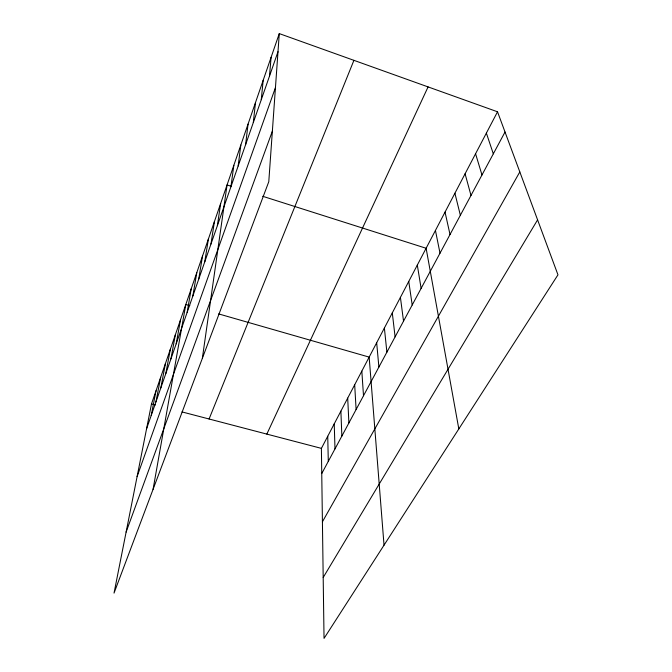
<?xml version="1.0" encoding="UTF-8"?>
<svg xmlns="http://www.w3.org/2000/svg" width="672" height="672" viewBox="0 0 672 672"><rect width="100%" height="100%" fill="white"/><g stroke="black" fill="none" stroke-linecap="round" stroke-linejoin="round"><path stroke-width="1.01" d="M279.283 33.6L268.783 181.726L114.03 593.107L151.486 403.939L279.283 33.6L497.524 111.787L557.97 274.84L324.038 638.4L321.401 448.375L497.524 111.787M269.489 76.112L271.093 57.338M261.265 99.708L263.164 80.312M253.31 122.531L255.486 102.564M245.616 144.623L248.044 124.127M238.157 166.001L240.836 145.026M230.941 186.715L233.839 165.287M202.356 358.302L227.052 184.951L231.034 186.22M217.358 225.691L220.66 203.49M210.958 244.045L214.444 221.5M204.75 261.862L208.396 239.014M198.71 279.182L202.516 256.057M192.839 296.024L196.795 272.639M187.135 312.396L191.226 288.775M153.073 489.325L185.808 304.492L189.798 305.634M176.182 343.837L180.524 319.796M170.915 358.932L175.375 334.715M165.791 373.64L170.352 349.264M160.801 387.962L165.463 363.443M155.929 401.923L160.692 377.269M151.192 415.531L156.03 390.768M146.563 428.812L278.006 51.694M137.088 476.633L275.453 87.595M126.109 532.09L272.362 131.174M209.084 419L353.917 60.337M266.834 434.104L428.072 86.906M321.745 473.558L505.025 132.023M322.417 521.816L519.817 171.906M323.19 577.492L537.592 219.853M151.486 403.939L155.358 404.947M181.969 411.911L321.401 448.375M218.644 313.908L369.155 357.101L384.031 545.16M262.693 196.283L426.115 248.262L458.825 428.929M486.377 133.098L493.315 153.838M475.566 153.754L481.984 174.964M465.083 173.788L470.996 195.434M454.91 193.234L460.354 215.275M445.032 212.108L450.022 234.511M435.439 230.446L440.009 253.184M417.312 265.07L421.117 288.38M408.752 281.434L412.205 304.996M400.411 297.368L403.536 321.157M392.297 312.883L395.094 336.874M384.384 328.003L386.887 352.178M376.673 342.737L378.89 367.08M361.83 371.112L363.502 395.741M354.682 384.77L356.11 409.534M347.701 398.11L348.894 422.974M340.889 411.121L341.855 436.086M334.236 423.83L334.992 448.888M327.743 436.246L328.289 461.37"/></g></svg>
